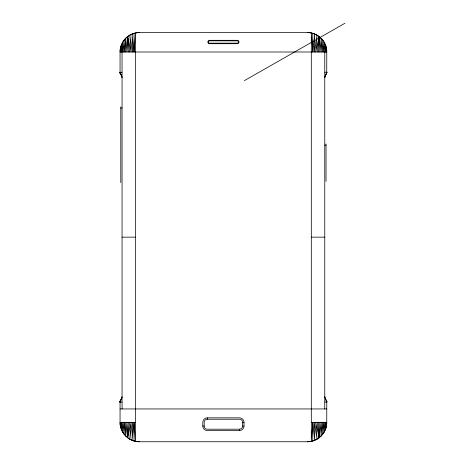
<?xml version="1.0" encoding="UTF-8"?>
<svg xmlns="http://www.w3.org/2000/svg" width="465" height="465" viewBox="0 0 465 465"><rect width="100%" height="100%" fill="white"/><g stroke="black" fill="none" stroke-linecap="round" stroke-linejoin="round"><path stroke-width="0.7" d="M324.721 408.944L324.768 402.068L326.761 402.068L326.761 401.772L326.761 422.313C326.982 432.706 317.717 441.971 307.33 441.75L139.494 441.75C129.107 441.971 119.842 432.706 120.057 422.313L120.057 401.772L120.057 402.068L122.057 402.068L122.097 408.944M326.75 72.691L326.761 72.244L324.768 72.244M120.057 72.395L122.057 72.244M326.372 400.516L326.761 402.068L324.768 396.814A9.643 9.643 0 0 0 326.291 400.394L326.767 401.923M126.98 51.999L127.66 36.578C131.049 34.015 135.245 32.591 139.494 32.562L307.33 32.562C317.717 32.347 326.982 41.612 326.761 51.999L326.761 72.546L326.761 72.244L326.291 73.923A9.643 9.643 0 0 0 324.768 77.504L326.761 72.244L326.372 73.796M120.452 73.796L120.057 72.244L122.057 77.504A9.643 9.643 0 0 0 120.528 73.923L120.057 72.244L120.057 72.54L120.057 51.999C120.063 46.041 122.94 40.211 127.66 36.578L131.142 51.999L129.776 35.166L132.583 51.999L132.054 34.044L134.042 51.999L135.513 33.021L135.513 441.297L134.042 422.313L132.054 440.268L132.583 422.313L129.776 439.146L131.142 422.313L127.66 437.734L128.334 422.313M318.49 51.999L319.159 36.578L315.683 51.999L317.049 35.166L314.235 51.999L314.764 34.044L312.776 51.999L311.312 33.021L311.312 441.297L312.776 422.313L314.764 440.268L314.235 422.313L317.049 439.146L315.683 422.313L319.159 437.734L321.146 422.313L321.071 436.06L322.402 422.313L322.745 434.147L323.594 422.313L324.157 432.031L324.721 422.313L325.285 429.753L325.785 422.313L326.599 424.853M317.101 422.313L319.159 437.734L319.839 422.313M122.057 402.068L122.057 51.999L122.661 42.28L123.225 51.999L124.074 40.17L124.422 51.999L125.753 38.258L125.678 51.999L127.66 36.578L129.723 51.999M120.72 427.347L121.04 422.313L120.226 424.853M326.599 49.464L325.785 51.999L326.099 46.971M242.672 426.027L242.637 426.481A3.145 3.145 0 0 1 239.934 429.189L206.884 429.189A3.145 3.145 0 0 1 204.181 426.481L204.181 421.935A3.145 3.145 0 0 1 206.884 419.232L239.934 419.232A3.145 3.145 0 0 1 242.637 421.935L242.672 426.027L244.015 426.074L244.015 422.348A4.493 4.493 0 0 0 239.527 417.855L207.297 417.855A4.493 4.493 0 0 0 202.804 422.348L202.804 426.074A4.493 4.493 0 0 0 207.297 430.567L239.527 430.567A4.493 4.493 0 0 0 244.015 426.074M120.226 49.464L121.04 51.999L121.539 44.564L122.097 51.999M120.121 401.336L120.057 402.068L120.528 400.394A9.643 9.643 0 0 0 122.057 396.814L120.057 402.068L120.452 400.516M326.703 72.982L326.761 72.244L326.447 73.668M120.156 401.19L120.057 401.923M326.668 73.121L326.767 72.395M121.04 422.313L121.539 429.753L122.097 422.313L122.661 432.031L123.225 422.313L124.074 434.147L124.422 422.313L125.753 436.06L125.678 422.313L127.66 437.734L129.723 422.313M317.101 51.999L319.159 36.578L321.146 51.999L321.071 38.258L322.402 51.999L322.745 40.17L323.594 51.999L324.157 42.28L324.721 51.999L325.285 44.564L325.785 51.999M120.197 401.051L120.057 402.068L120.092 401.481A2.68 2.68 0 0 1 120.528 400.394M326.622 73.267L326.761 72.244L326.511 73.54M120.249 400.911L120.057 402.068L120.377 400.644M326.57 73.4L326.761 72.244M120.952 399.731L121.138 399.389M325.686 74.923L325.872 74.58M244.369 80.66L344.943 23.25M120.795 108.043L122.057 108.002M242.672 422.394L244.015 422.348M202.804 426.074L204.152 426.027M122.057 237.156L135.513 237.156M311.312 237.156L324.768 237.156M120.057 408.944L326.761 408.944M135.513 422.313L120.057 422.313A19.437 19.437 0 0 0 139.494 441.75M311.312 422.313L326.761 422.313A19.437 19.437 0 0 1 307.33 441.75M324.768 145.103L326.029 145.15M325.686 399.389L325.872 399.731M120.952 74.58L121.138 74.923M326.447 400.644L326.761 402.068L326.732 401.481A2.68 2.68 0 0 0 326.291 400.394M120.377 73.668L120.057 72.244L120.069 72.691M326.511 400.778L326.761 402.068L326.703 401.336M326.57 400.911L326.761 402.068L326.668 401.19M120.249 73.4L120.057 72.244L120.121 72.982M326.622 401.051L326.761 402.068M120.197 73.267L120.057 72.244L120.156 73.121M325.785 422.313L326.099 427.347M120.72 46.971L121.04 51.999M319.159 36.578L319.839 51.999M126.98 422.313L127.66 437.734M318.49 422.313L319.159 437.734M127.66 36.578L128.334 51.999M239.481 429.218L239.527 430.567M207.297 417.855L207.344 419.203M326.029 143.929L326.029 181.408M324.768 51.999L324.768 402.068M312.776 33.37L312.776 51.999M312.776 422.313L312.776 440.948M134.042 33.37L134.042 51.999M134.042 422.313L134.042 440.948M120.795 106.822L120.795 182.571M139.494 32.562A19.437 19.437 0 0 0 120.057 51.999L326.761 51.999A19.437 19.437 0 0 0 307.33 32.562M326.732 72.836A2.68 2.68 0 0 1 326.291 73.923M120.528 73.923A2.68 2.68 0 0 1 120.092 72.836M209.57 40.827L209.233 40.873A1.18 1.18 0 0 0 209.233 43.152L237.592 43.152A1.18 1.18 0 0 0 237.592 40.873L209.57 40.827M237.284 40.316L209.535 40.316A1.691 1.691 0 0 0 207.843 42.013A1.691 1.691 0 0 0 209.535 43.704L237.284 43.704A1.691 1.691 0 0 0 238.981 42.013A1.691 1.691 0 0 0 237.284 40.316"/></g></svg>
